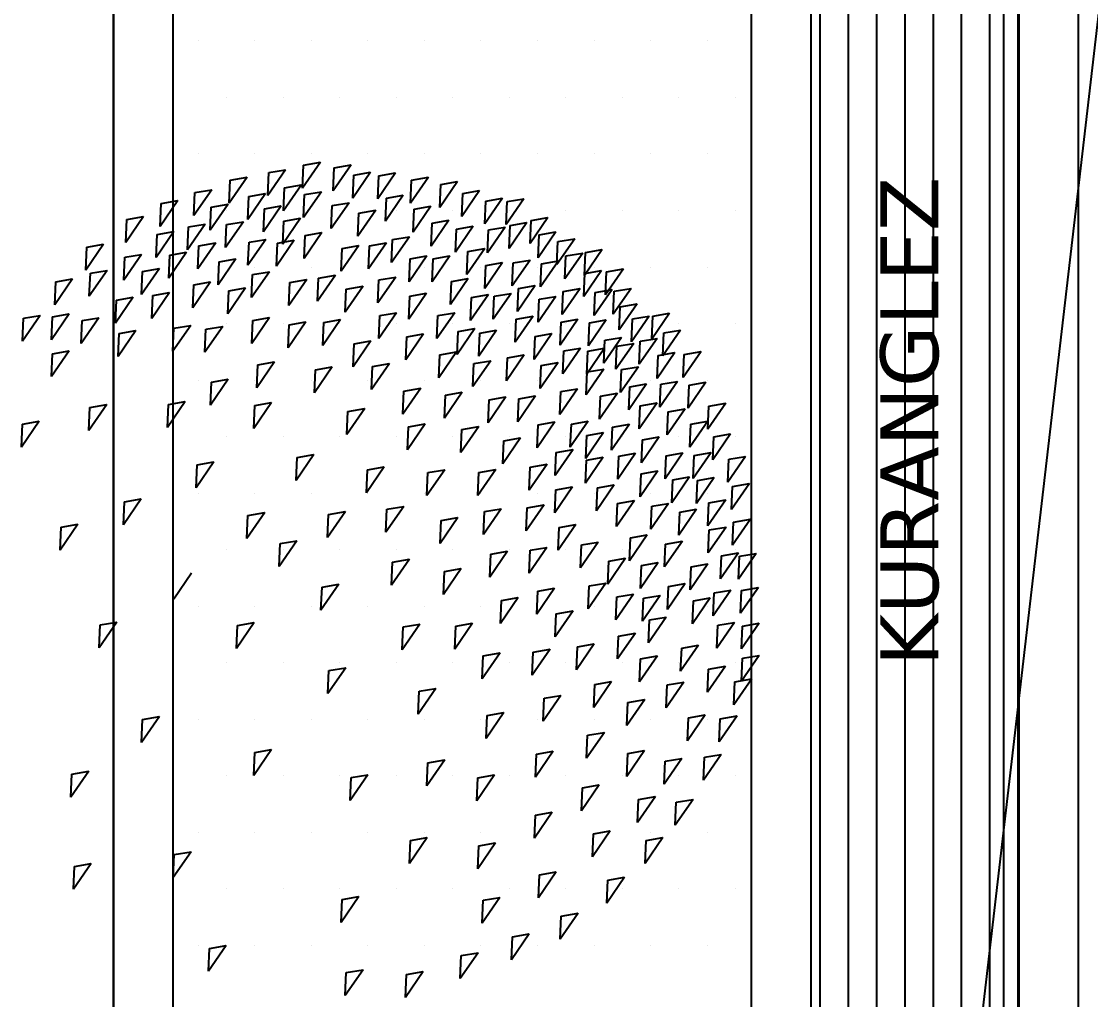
# Model space of a CAD drawing. Header units: millimetres. Extents: x 43168.9 to 43194.6, y -25545.1 to -25543.4.
# Drawn here: x 43171.3578 to 43171.4298, y -25544.3184 to -25544.2524 of the extents above; entities that cross this region are included whole.
import ezdxf
from ezdxf.enums import TextEntityAlignment as Align

# ---------------------------------------------------------------- set-up
doc = ezdxf.new("R2010")
doc.units = ezdxf.units.MM
doc.header["$LTSCALE"] = 200
doc.linetypes.add('HIDDEN2', pattern=[0.1875, 0.125, -0.0625])
doc.layers.add('agac_sgh', color=7, linetype='Continuous', true_color=0x244700)
doc.layers.add('cim_sgh', color=7, linetype='Continuous', true_color=0x248f00)
for name, color, linetype in [('arsasiniri_sgh', 10, 'Continuous'), ('gor-2_sgh', 161, 'Continuous'), ('izd.tas.alt_sgh', 214, 'HIDDEN2'), ('tarama-zemin_sgh', 197, 'Continuous'), ('vaziyet-01_sgh', 33, 'Continuous'), ('yazi-merdi_sgh', 9, 'Continuous')]:
    doc.layers.add(name, color=color, linetype=linetype)
doc.styles.add('text1', font='VERDANA.TTF')

msp = doc.modelspace()

# ---------------------------------------------------------------- linework, layer by layer
at = {"layer": 'agac_sgh', "color": 0}
for p, q in [((43171.377949, -25544.261911), (43171.37675, -25544.263656)), ((43171.376817, -25544.262107), (43171.377949, -25544.261911)), ((43171.375597, -25544.262415), (43171.374398, -25544.26416)), ((43171.374398, -25544.26416), (43171.374466, -25544.262611)), ((43171.374466, -25544.262611), (43171.375597, -25544.262415)), ((43171.37675, -25544.263656), (43171.376817, -25544.262107)), ((43171.380012, -25544.262085), (43171.378813, -25544.26383)), ((43171.378813, -25544.26383), (43171.37888, -25544.262281)), ((43171.37888, -25544.262281), (43171.380012, -25544.262085)), ((43171.381332, -25544.262581), (43171.380133, -25544.264326)), ((43171.3802, -25544.262777), (43171.381332, -25544.262581)), ((43171.383005, -25544.262629), (43171.381806, -25544.264375)), ((43171.381873, -25544.262825), (43171.383005, -25544.262629)), ((43171.373007, -25544.262912), (43171.371808, -25544.264657)), ((43171.371808, -25544.264657), (43171.371875, -25544.263108)), ((43171.371875, -25544.263108), (43171.373007, -25544.262912)), ((43171.376666, -25544.263437), (43171.375467, -25544.265183)), ((43171.375535, -25544.263633), (43171.376666, -25544.263437)), ((43171.380133, -25544.264326), (43171.3802, -25544.262777)), ((43171.381806, -25544.264375), (43171.381873, -25544.262825)), ((43171.385219, -25544.262922), (43171.384019, -25544.264668)), ((43171.384019, -25544.264668), (43171.384087, -25544.263118)), ((43171.384087, -25544.263118), (43171.385219, -25544.262922)), ((43171.387193, -25544.263208), (43171.385994, -25544.264954)), ((43171.385994, -25544.264954), (43171.386061, -25544.263404)), ((43171.386061, -25544.263404), (43171.387193, -25544.263208)), ((43171.37063, -25544.263758), (43171.369431, -25544.265503)), ((43171.369431, -25544.265503), (43171.369498, -25544.263954)), ((43171.369498, -25544.263954), (43171.37063, -25544.263758)), ((43171.374256, -25544.264016), (43171.373057, -25544.265761)), ((43171.373124, -25544.264212), (43171.374256, -25544.264016)), ((43171.375467, -25544.265183), (43171.375535, -25544.263633)), ((43171.378016, -25544.263896), (43171.376817, -25544.265641)), ((43171.376817, -25544.265641), (43171.376884, -25544.264092)), ((43171.376884, -25544.264092), (43171.378016, -25544.263896)), ((43171.383533, -25544.264132), (43171.382334, -25544.265877)), ((43171.382401, -25544.264328), (43171.383533, -25544.264132)), ((43171.388665, -25544.263823), (43171.387465, -25544.265569)), ((43171.387465, -25544.265569), (43171.387533, -25544.264019)), ((43171.387533, -25544.264019), (43171.388665, -25544.263823)), ((43171.368341, -25544.264492), (43171.367142, -25544.266238)), ((43171.367142, -25544.266238), (43171.367209, -25544.264688)), ((43171.367209, -25544.264688), (43171.368341, -25544.264492)), ((43171.371728, -25544.264743), (43171.370529, -25544.266489)), ((43171.370596, -25544.264939), (43171.371728, -25544.264743)), ((43171.373057, -25544.265761), (43171.373124, -25544.264212)), ((43171.375312, -25544.264847), (43171.374113, -25544.266592)), ((43171.37418, -25544.265043), (43171.375312, -25544.264847)), ((43171.379878, -25544.264636), (43171.378679, -25544.266382)), ((43171.378679, -25544.266382), (43171.378746, -25544.264832)), ((43171.378746, -25544.264832), (43171.379878, -25544.264636)), ((43171.382334, -25544.265877), (43171.382401, -25544.264328)), ((43171.385395, -25544.264872), (43171.384196, -25544.266618)), ((43171.384263, -25544.265068), (43171.385395, -25544.264872)), ((43171.390224, -25544.264326), (43171.389025, -25544.266071)), ((43171.389025, -25544.266071), (43171.389092, -25544.264522)), ((43171.389092, -25544.264522), (43171.390224, -25544.264326)), ((43171.391658, -25544.264368), (43171.390459, -25544.266113)), ((43171.390459, -25544.266113), (43171.390526, -25544.264564)), ((43171.390526, -25544.264564), (43171.391658, -25544.264368)), ((43171.366027, -25544.265569), (43171.364828, -25544.267315)), ((43171.364895, -25544.265765), (43171.366027, -25544.265569)), ((43171.370529, -25544.266489), (43171.370596, -25544.264939)), ((43171.374113, -25544.266592), (43171.37418, -25544.265043)), ((43171.381676, -25544.265146), (43171.380477, -25544.266891)), ((43171.380477, -25544.266891), (43171.380544, -25544.265342)), ((43171.380544, -25544.265342), (43171.381676, -25544.265146)), ((43171.384196, -25544.266618), (43171.384263, -25544.265068)), ((43171.393268, -25544.265635), (43171.392069, -25544.26738)), ((43171.392136, -25544.265831), (43171.393268, -25544.265635)), ((43171.364828, -25544.267315), (43171.364895, -25544.265765)), ((43171.370194, -25544.266072), (43171.368995, -25544.267817)), ((43171.368995, -25544.267817), (43171.369062, -25544.266268)), ((43171.369062, -25544.266268), (43171.370194, -25544.266072)), ((43171.372759, -25544.265917), (43171.37156, -25544.267662)), ((43171.37156, -25544.267662), (43171.371627, -25544.266113)), ((43171.371627, -25544.266113), (43171.372759, -25544.265917)), ((43171.376608, -25544.265685), (43171.375409, -25544.267431)), ((43171.375409, -25544.267431), (43171.375476, -25544.265881)), ((43171.375476, -25544.265881), (43171.376608, -25544.265685)), ((43171.386602, -25544.265823), (43171.385403, -25544.267568)), ((43171.385403, -25544.267568), (43171.38547, -25544.266019)), ((43171.38547, -25544.266019), (43171.386602, -25544.265823)), ((43171.38825, -25544.266214), (43171.38705, -25544.267959)), ((43171.387118, -25544.26641), (43171.38825, -25544.266214)), ((43171.3904, -25544.266276), (43171.389201, -25544.268021)), ((43171.389268, -25544.266472), (43171.3904, -25544.266276)), ((43171.391859, -25544.265975), (43171.39066, -25544.26772)), ((43171.39066, -25544.26772), (43171.390727, -25544.266171)), ((43171.390727, -25544.266171), (43171.391859, -25544.265975)), ((43171.392069, -25544.26738), (43171.392136, -25544.265831)), ((43171.368081, -25544.266582), (43171.366882, -25544.268328)), ((43171.366882, -25544.268328), (43171.366949, -25544.266778)), ((43171.366949, -25544.266778), (43171.368081, -25544.266582)), ((43171.378054, -25544.266643), (43171.376855, -25544.268388)), ((43171.376855, -25544.268388), (43171.376922, -25544.266839)), ((43171.376922, -25544.266839), (43171.378054, -25544.266643)), ((43171.38394, -25544.266928), (43171.382741, -25544.268673)), ((43171.382808, -25544.267124), (43171.38394, -25544.266928)), ((43171.38705, -25544.267959), (43171.387118, -25544.26641)), ((43171.389201, -25544.268021), (43171.389268, -25544.266472)), ((43171.393808, -25544.266604), (43171.392609, -25544.268349)), ((43171.392609, -25544.268349), (43171.392677, -25544.2668)), ((43171.392677, -25544.2668), (43171.393808, -25544.266604)), ((43171.395079, -25544.26706), (43171.39388, -25544.268805)), ((43171.393947, -25544.267256), (43171.395079, -25544.26706)), ((43171.363335, -25544.267436), (43171.362136, -25544.269182)), ((43171.362136, -25544.269182), (43171.362203, -25544.267632)), ((43171.362203, -25544.267632), (43171.363335, -25544.267436)), ((43171.370898, -25544.26735), (43171.369699, -25544.269096)), ((43171.369699, -25544.269096), (43171.369766, -25544.267546)), ((43171.369766, -25544.267546), (43171.370898, -25544.26735)), ((43171.374269, -25544.267105), (43171.373069, -25544.26885)), ((43171.373069, -25544.26885), (43171.373137, -25544.267301)), ((43171.373137, -25544.267301), (43171.374269, -25544.267105)), ((43171.37618, -25544.26716), (43171.374981, -25544.268906)), ((43171.374981, -25544.268906), (43171.375048, -25544.267356)), ((43171.375048, -25544.267356), (43171.37618, -25544.26716)), ((43171.380544, -25544.267516), (43171.379345, -25544.269261)), ((43171.379345, -25544.269261), (43171.379412, -25544.267712)), ((43171.379412, -25544.267712), (43171.380544, -25544.267516)), ((43171.382393, -25544.26734), (43171.381194, -25544.269086)), ((43171.381194, -25544.269086), (43171.381261, -25544.267536)), ((43171.381261, -25544.267536), (43171.382393, -25544.26734)), ((43171.382741, -25544.268673), (43171.382808, -25544.267124)), ((43171.389017, -25544.267723), (43171.387818, -25544.269469)), ((43171.387885, -25544.267919), (43171.389017, -25544.267723)), ((43171.39388, -25544.268805), (43171.393947, -25544.267256)), ((43171.365893, -25544.268121), (43171.364693, -25544.269866)), ((43171.364693, -25544.269866), (43171.364761, -25544.268317)), ((43171.364761, -25544.268317), (43171.365893, -25544.268121)), ((43171.368936, -25544.26798), (43171.367737, -25544.269725)), ((43171.367737, -25544.269725), (43171.367804, -25544.268176)), ((43171.367804, -25544.268176), (43171.368936, -25544.26798)), ((43171.372256, -25544.268419), (43171.371057, -25544.270165)), ((43171.371124, -25544.268615), (43171.372256, -25544.268419)), ((43171.385122, -25544.26822), (43171.383923, -25544.269966)), ((43171.383923, -25544.269966), (43171.38399, -25544.268416)), ((43171.38399, -25544.268416), (43171.385122, -25544.26822)), ((43171.386665, -25544.268227), (43171.385466, -25544.269972)), ((43171.385466, -25544.269972), (43171.385533, -25544.268423)), ((43171.385533, -25544.268423), (43171.386665, -25544.268227)), ((43171.387818, -25544.269469), (43171.387885, -25544.267919)), ((43171.392073, -25544.268498), (43171.390874, -25544.270244)), ((43171.390941, -25544.268694), (43171.392073, -25544.268498)), ((43171.395619, -25544.268029), (43171.39442, -25544.269774)), ((43171.39442, -25544.269774), (43171.394488, -25544.268225)), ((43171.394488, -25544.268225), (43171.395619, -25544.268029)), ((43171.39694, -25544.2678), (43171.395741, -25544.269546)), ((43171.395741, -25544.269546), (43171.395808, -25544.267996)), ((43171.395808, -25544.267996), (43171.39694, -25544.2678)), ((43171.363578, -25544.269198), (43171.362379, -25544.270943)), ((43171.362447, -25544.269393), (43171.363578, -25544.269198)), ((43171.3671, -25544.269071), (43171.365901, -25544.270816)), ((43171.365968, -25544.269267), (43171.3671, -25544.269071)), ((43171.371057, -25544.270165), (43171.371124, -25544.268615)), ((43171.390224, -25544.268673), (43171.389025, -25544.270419)), ((43171.389025, -25544.270419), (43171.389092, -25544.268869)), ((43171.389092, -25544.268869), (43171.390224, -25544.268673)), ((43171.390874, -25544.270244), (43171.390941, -25544.268694)), ((43171.393985, -25544.268554), (43171.392785, -25544.270299)), ((43171.392785, -25544.270299), (43171.392853, -25544.26875)), ((43171.392853, -25544.26875), (43171.393985, -25544.268554)), ((43171.39689, -25544.26921), (43171.395691, -25544.270955)), ((43171.395758, -25544.269406), (43171.39689, -25544.26921)), ((43171.398361, -25544.2691), (43171.397162, -25544.270845)), ((43171.397229, -25544.269296), (43171.398361, -25544.2691)), ((43171.361248, -25544.269778), (43171.360049, -25544.271524)), ((43171.360116, -25544.269974), (43171.361248, -25544.269778)), ((43171.362379, -25544.270943), (43171.362447, -25544.269393)), ((43171.365901, -25544.270816), (43171.365968, -25544.269267)), ((43171.374508, -25544.269286), (43171.373308, -25544.271031)), ((43171.373308, -25544.271031), (43171.373376, -25544.269482)), ((43171.373376, -25544.269482), (43171.374508, -25544.269286)), ((43171.377023, -25544.269816), (43171.375824, -25544.271562)), ((43171.375891, -25544.270012), (43171.377023, -25544.269816)), ((43171.37896, -25544.269529), (43171.377761, -25544.271274)), ((43171.377761, -25544.271274), (43171.377828, -25544.269725)), ((43171.377828, -25544.269725), (43171.37896, -25544.269529)), ((43171.383022, -25544.269647), (43171.381823, -25544.271392)), ((43171.381823, -25544.271392), (43171.38189, -25544.269843)), ((43171.38189, -25544.269843), (43171.383022, -25544.269647)), ((43171.38791, -25544.26975), (43171.386711, -25544.271496)), ((43171.386711, -25544.271496), (43171.386778, -25544.269946)), ((43171.386778, -25544.269946), (43171.38791, -25544.26975)), ((43171.395691, -25544.270955), (43171.395758, -25544.269406)), ((43171.397162, -25544.270845), (43171.397229, -25544.269296)), ((43171.360049, -25544.271524), (43171.360116, -25544.269974)), ((43171.370546, -25544.269972), (43171.369347, -25544.271717)), ((43171.369347, -25544.271717), (43171.369414, -25544.270168)), ((43171.369414, -25544.270168), (43171.370546, -25544.269972)), ((43171.37291, -25544.270383), (43171.371711, -25544.272129)), ((43171.371711, -25544.272129), (43171.371778, -25544.270579)), ((43171.371778, -25544.270579), (43171.37291, -25544.270383)), ((43171.375824, -25544.271562), (43171.375891, -25544.270012)), ((43171.380821, -25544.270269), (43171.379622, -25544.272015)), ((43171.379622, -25544.272015), (43171.379689, -25544.270465)), ((43171.379689, -25544.270465), (43171.380821, -25544.270269)), ((43171.392425, -25544.270225), (43171.391226, -25544.27197)), ((43171.391226, -25544.27197), (43171.391293, -25544.270421)), ((43171.391293, -25544.270421), (43171.392425, -25544.270225)), ((43171.395443, -25544.270426), (43171.394244, -25544.272172)), ((43171.394244, -25544.272172), (43171.394312, -25544.270622)), ((43171.394312, -25544.270622), (43171.395443, -25544.270426)), ((43171.397594, -25544.270489), (43171.396395, -25544.272234)), ((43171.396462, -25544.270685), (43171.397594, -25544.270489)), ((43171.398877, -25544.270412), (43171.397678, -25544.272157)), ((43171.397678, -25544.272157), (43171.397745, -25544.270608)), ((43171.397745, -25544.270608), (43171.398877, -25544.270412)), ((43171.365335, -25544.271003), (43171.364136, -25544.272748)), ((43171.364136, -25544.272748), (43171.364203, -25544.271199)), ((43171.364203, -25544.271199), (43171.365335, -25544.271003)), ((43171.367779, -25544.270692), (43171.36658, -25544.272438)), ((43171.36658, -25544.272438), (43171.366647, -25544.270888)), ((43171.366647, -25544.270888), (43171.367779, -25544.270692)), ((43171.385097, -25544.270737), (43171.383898, -25544.272482)), ((43171.383898, -25544.272482), (43171.383965, -25544.270933)), ((43171.383965, -25544.270933), (43171.385097, -25544.270737)), ((43171.389268, -25544.270819), (43171.388069, -25544.272565)), ((43171.388069, -25544.272565), (43171.388136, -25544.271015)), ((43171.388136, -25544.271015), (43171.389268, -25544.270819)), ((43171.39079, -25544.270749), (43171.389591, -25544.272495)), ((43171.389591, -25544.272495), (43171.389658, -25544.270945)), ((43171.389658, -25544.270945), (43171.39079, -25544.270749)), ((43171.393808, -25544.270951), (43171.392609, -25544.272696)), ((43171.392609, -25544.272696), (43171.392677, -25544.271147)), ((43171.392677, -25544.271147), (43171.393808, -25544.270951)), ((43171.396395, -25544.272234), (43171.396462, -25544.270685)), ((43171.383085, -25544.272051), (43171.381886, -25544.273797)), ((43171.381953, -25544.272247), (43171.383085, -25544.272051)), ((43171.386996, -25544.27205), (43171.385797, -25544.273796)), ((43171.385864, -25544.272246), (43171.386996, -25544.27205)), ((43171.399279, -25544.271453), (43171.39808, -25544.273198)), ((43171.39808, -25544.273198), (43171.398147, -25544.271649)), ((43171.398147, -25544.271649), (43171.399279, -25544.271453)), ((43171.401468, -25544.272088), (43171.400269, -25544.273834)), ((43171.400336, -25544.272284), (43171.401468, -25544.272088)), ((43171.359072, -25544.272232), (43171.357873, -25544.273977)), ((43171.357873, -25544.273977), (43171.35794, -25544.272428)), ((43171.35794, -25544.272428), (43171.359072, -25544.272232)), ((43171.361021, -25544.272136), (43171.359822, -25544.273881)), ((43171.359822, -25544.273881), (43171.359889, -25544.272332)), ((43171.359889, -25544.272332), (43171.361021, -25544.272136)), ((43171.363025, -25544.272385), (43171.361826, -25544.27413)), ((43171.361826, -25544.27413), (43171.361893, -25544.272581)), ((43171.361893, -25544.272581), (43171.363025, -25544.272385)), ((43171.37452, -25544.272375), (43171.373321, -25544.27412)), ((43171.373321, -25544.27412), (43171.373388, -25544.272571)), ((43171.373388, -25544.272571), (43171.37452, -25544.272375)), ((43171.376973, -25544.272675), (43171.375774, -25544.27442)), ((43171.375841, -25544.272871), (43171.376973, -25544.272675)), ((43171.379299, -25544.272513), (43171.3781, -25544.274259)), ((43171.3781, -25544.274259), (43171.378167, -25544.272709)), ((43171.378167, -25544.272709), (43171.379299, -25544.272513)), ((43171.381886, -25544.273797), (43171.381953, -25544.272247)), ((43171.385797, -25544.273796), (43171.385864, -25544.272246)), ((43171.392274, -25544.272279), (43171.391075, -25544.274025)), ((43171.391075, -25544.274025), (43171.391142, -25544.272475)), ((43171.391142, -25544.272475), (43171.392274, -25544.272279)), ((43171.395293, -25544.272481), (43171.394093, -25544.274227)), ((43171.394093, -25544.274227), (43171.394161, -25544.272677)), ((43171.394161, -25544.272677), (43171.395293, -25544.272481)), ((43171.397204, -25544.272537), (43171.396005, -25544.274282)), ((43171.396005, -25544.274282), (43171.396072, -25544.272733)), ((43171.396072, -25544.272733), (43171.397204, -25544.272537)), ((43171.400097, -25544.272277), (43171.398898, -25544.274023)), ((43171.398898, -25544.274023), (43171.398965, -25544.272473)), ((43171.398965, -25544.272473), (43171.400097, -25544.272277)), ((43171.400269, -25544.273834), (43171.400336, -25544.272284)), ((43171.365515, -25544.273258), (43171.364316, -25544.275003)), ((43171.364316, -25544.275003), (43171.364383, -25544.273454)), ((43171.364383, -25544.273454), (43171.365515, -25544.273258)), ((43171.369213, -25544.272907), (43171.368014, -25544.274653)), ((43171.368014, -25544.274653), (43171.368081, -25544.273103)), ((43171.368081, -25544.273103), (43171.369213, -25544.272907)), ((43171.371363, -25544.27297), (43171.370164, -25544.274715)), ((43171.370164, -25544.274715), (43171.370232, -25544.273166)), ((43171.370232, -25544.273166), (43171.371363, -25544.27297)), ((43171.375774, -25544.27442), (43171.375841, -25544.272871)), ((43171.384896, -25544.273477), (43171.383697, -25544.275222)), ((43171.383764, -25544.273673), (43171.384896, -25544.273477)), ((43171.388354, -25544.273119), (43171.387155, -25544.274865)), ((43171.387155, -25544.274865), (43171.387223, -25544.273315)), ((43171.387223, -25544.273315), (43171.388354, -25544.273119)), ((43171.389809, -25544.273238), (43171.38861, -25544.274983)), ((43171.38861, -25544.274983), (43171.388677, -25544.273434)), ((43171.388677, -25544.273434), (43171.389809, -25544.273238)), ((43171.393544, -25544.27346), (43171.392345, -25544.275206)), ((43171.392413, -25544.273656), (43171.393544, -25544.27346)), ((43171.40221, -25544.273216), (43171.401011, -25544.274961)), ((43171.401011, -25544.274961), (43171.401078, -25544.273412)), ((43171.401078, -25544.273412), (43171.40221, -25544.273216)), ((43171.381349, -25544.273946), (43171.38015, -25544.275691)), ((43171.38015, -25544.275691), (43171.380217, -25544.274142)), ((43171.380217, -25544.274142), (43171.381349, -25544.273946)), ((43171.383697, -25544.275222), (43171.383764, -25544.273673)), ((43171.392345, -25544.275206), (43171.392413, -25544.273656)), ((43171.398236, -25544.273711), (43171.397036, -25544.275456)), ((43171.397036, -25544.275456), (43171.397104, -25544.273907)), ((43171.397104, -25544.273907), (43171.398236, -25544.273711)), ((43171.399057, -25544.274116), (43171.397858, -25544.275861)), ((43171.397925, -25544.274312), (43171.399057, -25544.274116)), ((43171.400625, -25544.27378), (43171.399426, -25544.275525)), ((43171.399426, -25544.275525), (43171.399493, -25544.273976)), ((43171.399493, -25544.273976), (43171.400625, -25544.27378)), ((43171.361025, -25544.274615), (43171.359826, -25544.27636)), ((43171.359826, -25544.27636), (43171.359894, -25544.274811)), ((43171.359894, -25544.274811), (43171.361025, -25544.274615)), ((43171.387122, -25544.274685), (43171.385923, -25544.276431)), ((43171.385923, -25544.276431), (43171.38599, -25544.274881)), ((43171.38599, -25544.274881), (43171.387122, -25544.274685)), ((43171.391683, -25544.274894), (43171.390484, -25544.276639)), ((43171.390551, -25544.27509), (43171.391683, -25544.274894)), ((43171.395469, -25544.274431), (43171.39427, -25544.276177)), ((43171.39427, -25544.276177), (43171.394337, -25544.274627)), ((43171.394337, -25544.274627), (43171.395469, -25544.274431)), ((43171.397091, -25544.27444), (43171.395892, -25544.276186)), ((43171.395892, -25544.276186), (43171.395959, -25544.274636)), ((43171.395959, -25544.274636), (43171.397091, -25544.27444)), ((43171.397858, -25544.275861), (43171.397925, -25544.274312)), ((43171.401832, -25544.27473), (43171.400633, -25544.276476)), ((43171.400633, -25544.276476), (43171.400701, -25544.274926)), ((43171.400701, -25544.274926), (43171.401832, -25544.27473)), ((43171.403593, -25544.274667), (43171.402394, -25544.276412)), ((43171.402394, -25544.276412), (43171.402461, -25544.274863)), ((43171.402461, -25544.274863), (43171.403593, -25544.274667)), ((43171.37486, -25544.275359), (43171.373661, -25544.277105)), ((43171.373661, -25544.277105), (43171.373728, -25544.275555)), ((43171.373728, -25544.275555), (43171.37486, -25544.275359)), ((43171.378746, -25544.275701), (43171.377547, -25544.277446)), ((43171.377614, -25544.275897), (43171.378746, -25544.275701)), ((43171.382594, -25544.275469), (43171.381395, -25544.277215)), ((43171.381395, -25544.277215), (43171.381463, -25544.275665)), ((43171.381463, -25544.275665), (43171.382594, -25544.275469)), ((43171.389419, -25544.275286), (43171.38822, -25544.277031)), ((43171.38822, -25544.277031), (43171.388287, -25544.275482)), ((43171.388287, -25544.275482), (43171.389419, -25544.275286)), ((43171.390484, -25544.276639), (43171.390551, -25544.27509)), ((43171.393959, -25544.275417), (43171.39276, -25544.277163)), ((43171.39276, -25544.277163), (43171.392828, -25544.275613)), ((43171.392828, -25544.275613), (43171.393959, -25544.275417)), ((43171.399367, -25544.275689), (43171.398168, -25544.277434)), ((43171.398236, -25544.275885), (43171.399367, -25544.275689)), ((43171.377547, -25544.277446), (43171.377614, -25544.275897)), ((43171.397041, -25544.27585), (43171.395842, -25544.277595)), ((43171.395842, -25544.277595), (43171.395909, -25544.276046)), ((43171.395909, -25544.276046), (43171.397041, -25544.27585)), ((43171.398168, -25544.277434), (43171.398236, -25544.275885)), ((43171.371741, -25544.276527), (43171.370542, -25544.278273)), ((43171.370542, -25544.278273), (43171.370609, -25544.276723)), ((43171.370609, -25544.276723), (43171.371741, -25544.276527)), ((43171.384707, -25544.277132), (43171.383508, -25544.278878)), ((43171.383575, -25544.277328), (43171.384707, -25544.277132)), ((43171.399921, -25544.276849), (43171.398722, -25544.278594)), ((43171.398722, -25544.278594), (43171.398789, -25544.277045)), ((43171.398789, -25544.277045), (43171.399921, -25544.276849)), ((43171.402009, -25544.27668), (43171.400809, -25544.278426)), ((43171.400809, -25544.278426), (43171.400877, -25544.276876)), ((43171.400877, -25544.276876), (43171.402009, -25544.27668)), ((43171.40392, -25544.276736), (43171.402721, -25544.278481)), ((43171.402721, -25544.278481), (43171.402788, -25544.276932)), ((43171.402788, -25544.276932), (43171.40392, -25544.276736)), ((43171.383508, -25544.278878), (43171.383575, -25544.277328)), ((43171.387508, -25544.277404), (43171.386309, -25544.279149)), ((43171.386309, -25544.279149), (43171.386376, -25544.2776)), ((43171.386376, -25544.2776), (43171.387508, -25544.277404)), ((43171.390438, -25544.277718), (43171.389239, -25544.279463)), ((43171.389306, -25544.277914), (43171.390438, -25544.277718)), ((43171.392438, -25544.277661), (43171.391239, -25544.279407)), ((43171.391239, -25544.279407), (43171.391306, -25544.277857)), ((43171.391306, -25544.277857), (43171.392438, -25544.277661)), ((43171.395267, -25544.277171), (43171.394068, -25544.278917)), ((43171.394068, -25544.278917), (43171.394136, -25544.277367)), ((43171.394136, -25544.277367), (43171.395267, -25544.277171)), ((43171.397959, -25544.277478), (43171.39676, -25544.279224)), ((43171.39676, -25544.279224), (43171.396827, -25544.277674)), ((43171.396827, -25544.277674), (43171.397959, -25544.277478)), ((43171.363553, -25544.278235), (43171.362354, -25544.27998)), ((43171.362354, -25544.27998), (43171.362422, -25544.278431)), ((43171.362422, -25544.278431), (43171.363553, -25544.278235)), ((43171.368836, -25544.278045), (43171.367637, -25544.27979)), ((43171.367637, -25544.27979), (43171.367704, -25544.278241)), ((43171.367704, -25544.278241), (43171.368836, -25544.278045)), ((43171.374659, -25544.278099), (43171.37346, -25544.279845)), ((43171.37346, -25544.279845), (43171.373527, -25544.278295)), ((43171.373527, -25544.278295), (43171.374659, -25544.278099)), ((43171.380934, -25544.27851), (43171.379735, -25544.280255)), ((43171.379802, -25544.278706), (43171.380934, -25544.27851)), ((43171.389239, -25544.279463), (43171.389306, -25544.277914)), ((43171.400625, -25544.278128), (43171.399426, -25544.279873)), ((43171.399426, -25544.279873), (43171.399493, -25544.278324)), ((43171.399493, -25544.278324), (43171.400625, -25544.278128)), ((43171.402512, -25544.278525), (43171.401313, -25544.280271)), ((43171.40138, -25544.278721), (43171.402512, -25544.278525)), ((43171.405253, -25544.278147), (43171.404054, -25544.279893)), ((43171.404054, -25544.279893), (43171.404121, -25544.278343)), ((43171.404121, -25544.278343), (43171.405253, -25544.278147)), ((43171.379735, -25544.280255), (43171.379802, -25544.278706)), ((43171.401313, -25544.280271), (43171.40138, -25544.278721)), ((43171.359001, -25544.279361), (43171.357802, -25544.281107)), ((43171.357802, -25544.281107), (43171.357869, -25544.279557)), ((43171.357869, -25544.279557), (43171.359001, -25544.279361)), ((43171.385009, -25544.279543), (43171.38381, -25544.281289)), ((43171.38381, -25544.281289), (43171.383877, -25544.279739)), ((43171.383877, -25544.279739), (43171.385009, -25544.279543)), ((43171.388615, -25544.279724), (43171.387415, -25544.28147)), ((43171.387415, -25544.28147), (43171.387483, -25544.27992)), ((43171.387483, -25544.27992), (43171.388615, -25544.279724)), ((43171.393746, -25544.279415), (43171.392547, -25544.281161)), ((43171.392547, -25544.281161), (43171.392614, -25544.279611)), ((43171.392614, -25544.279611), (43171.393746, -25544.279415)), ((43171.395984, -25544.279366), (43171.394785, -25544.281111)), ((43171.394785, -25544.281111), (43171.394853, -25544.279562)), ((43171.394853, -25544.279562), (43171.395984, -25544.279366)), ((43171.398764, -25544.279561), (43171.397565, -25544.281306)), ((43171.397565, -25544.281306), (43171.397632, -25544.279757)), ((43171.397632, -25544.279757), (43171.398764, -25544.279561)), ((43171.404046, -25544.279371), (43171.402847, -25544.281116)), ((43171.402847, -25544.281116), (43171.402914, -25544.279567)), ((43171.402914, -25544.279567), (43171.404046, -25544.279371)), ((43171.391432, -25544.280492), (43171.390233, -25544.282238)), ((43171.390233, -25544.282238), (43171.3903, -25544.280688)), ((43171.3903, -25544.280688), (43171.391432, -25544.280492)), ((43171.39702, -25544.28012), (43171.395821, -25544.281866)), ((43171.395821, -25544.281866), (43171.395888, -25544.280316)), ((43171.395888, -25544.280316), (43171.39702, -25544.28012)), ((43171.400776, -25544.28042), (43171.399577, -25544.282165)), ((43171.399577, -25544.282165), (43171.399644, -25544.280616)), ((43171.399644, -25544.280616), (43171.400776, -25544.28042)), ((43171.40558, -25544.280216), (43171.404381, -25544.281961)), ((43171.404381, -25544.281961), (43171.404448, -25544.280412)), ((43171.404448, -25544.280412), (43171.40558, -25544.280216)), ((43171.394966, -25544.281281), (43171.393767, -25544.283027)), ((43171.393767, -25544.283027), (43171.393834, -25544.281477)), ((43171.393834, -25544.281477), (43171.394966, -25544.281281)), ((43171.404264, -25544.281475), (43171.403065, -25544.28322)), ((43171.403132, -25544.281671), (43171.404264, -25544.281475)), ((43171.370773, -25544.282105), (43171.369573, -25544.283851)), ((43171.369641, -25544.282301), (43171.370773, -25544.282105)), ((43171.377514, -25544.281614), (43171.376314, -25544.28336)), ((43171.376314, -25544.28336), (43171.376382, -25544.28181)), ((43171.376382, -25544.28181), (43171.377514, -25544.281614)), ((43171.397003, -25544.281798), (43171.395804, -25544.283543)), ((43171.395804, -25544.283543), (43171.395871, -25544.281994)), ((43171.395871, -25544.281994), (43171.397003, -25544.281798)), ((43171.399179, -25544.281518), (43171.39798, -25544.283263)), ((43171.39798, -25544.283263), (43171.398047, -25544.281714)), ((43171.398047, -25544.281714), (43171.399179, -25544.281518)), ((43171.402373, -25544.281496), (43171.401174, -25544.283241)), ((43171.401174, -25544.283241), (43171.401241, -25544.281692)), ((43171.401241, -25544.281692), (43171.402373, -25544.281496)), ((43171.403065, -25544.28322), (43171.403132, -25544.281671)), ((43171.406587, -25544.281733), (43171.405387, -25544.283478)), ((43171.405387, -25544.283478), (43171.405455, -25544.281929)), ((43171.405455, -25544.281929), (43171.406587, -25544.281733)), ((43171.369573, -25544.283851), (43171.369641, -25544.282301)), ((43171.382242, -25544.282438), (43171.381043, -25544.284183)), ((43171.381043, -25544.284183), (43171.381111, -25544.282634)), ((43171.381111, -25544.282634), (43171.382242, -25544.282438)), ((43171.386326, -25544.282632), (43171.385127, -25544.284378)), ((43171.385127, -25544.284378), (43171.385194, -25544.282828)), ((43171.385194, -25544.282828), (43171.386326, -25544.282632)), ((43171.389759, -25544.282618), (43171.38856, -25544.284363)), ((43171.38856, -25544.284363), (43171.388627, -25544.282814)), ((43171.388627, -25544.282814), (43171.389759, -25544.282618)), ((43171.393218, -25544.28226), (43171.392019, -25544.284006)), ((43171.392019, -25544.284006), (43171.392086, -25544.282456)), ((43171.392086, -25544.282456), (43171.393218, -25544.28226)), ((43171.400688, -25544.282706), (43171.399489, -25544.284451)), ((43171.399489, -25544.284451), (43171.399556, -25544.282902)), ((43171.399556, -25544.282902), (43171.400688, -25544.282706)), ((43171.402814, -25544.28311), (43171.401614, -25544.284856)), ((43171.401614, -25544.284856), (43171.401682, -25544.283306)), ((43171.401682, -25544.283306), (43171.402814, -25544.28311)), ((43171.404486, -25544.283159), (43171.403287, -25544.284904)), ((43171.403287, -25544.284904), (43171.403354, -25544.283355)), ((43171.403354, -25544.283355), (43171.404486, -25544.283159)), ((43171.406851, -25544.283571), (43171.405652, -25544.285316)), ((43171.405719, -25544.283767), (43171.406851, -25544.283571)), ((43171.394941, -25544.283797), (43171.393742, -25544.285543)), ((43171.393742, -25544.285543), (43171.393809, -25544.283993)), ((43171.393809, -25544.283993), (43171.394941, -25544.283797)), ((43171.397745, -25544.28365), (43171.396546, -25544.285395)), ((43171.396546, -25544.285395), (43171.396613, -25544.283846)), ((43171.396613, -25544.283846), (43171.397745, -25544.28365)), ((43171.405652, -25544.285316), (43171.405719, -25544.283767)), ((43171.36588, -25544.284595), (43171.364681, -25544.28634)), ((43171.364681, -25544.28634), (43171.364748, -25544.284791)), ((43171.364748, -25544.284791), (43171.36588, -25544.284595)), ((43171.393016, -25544.285), (43171.391817, -25544.286746)), ((43171.391885, -25544.285196), (43171.393016, -25544.285)), ((43171.399103, -25544.284719), (43171.397904, -25544.286464)), ((43171.397904, -25544.286464), (43171.397972, -25544.284915)), ((43171.397972, -25544.284915), (43171.399103, -25544.284719)), ((43171.401405, -25544.2849), (43171.400206, -25544.286646)), ((43171.400273, -25544.285096), (43171.401405, -25544.2849)), ((43171.405253, -25544.284668), (43171.404054, -25544.286414)), ((43171.404054, -25544.286414), (43171.404122, -25544.284864)), ((43171.404122, -25544.284864), (43171.405253, -25544.284668)), ((43171.374193, -25544.285522), (43171.372994, -25544.287268)), ((43171.372994, -25544.287268), (43171.373062, -25544.285718)), ((43171.373062, -25544.285718), (43171.374193, -25544.285522)), ((43171.379627, -25544.285451), (43171.378427, -25544.287196)), ((43171.378427, -25544.287196), (43171.378495, -25544.285647)), ((43171.378495, -25544.285647), (43171.379627, -25544.285451)), ((43171.383563, -25544.285107), (43171.382364, -25544.286853)), ((43171.382364, -25544.286853), (43171.382431, -25544.285303)), ((43171.382431, -25544.285303), (43171.383563, -25544.285107)), ((43171.390124, -25544.285259), (43171.388925, -25544.287005)), ((43171.388925, -25544.287005), (43171.388992, -25544.285455)), ((43171.388992, -25544.285455), (43171.390124, -25544.285259)), ((43171.391817, -25544.286746), (43171.391885, -25544.285196)), ((43171.400206, -25544.286646), (43171.400273, -25544.285096)), ((43171.403292, -25544.285298), (43171.402092, -25544.287043)), ((43171.402092, -25544.287043), (43171.40216, -25544.285494)), ((43171.40216, -25544.285494), (43171.403292, -25544.285298)), ((43171.361604, -25544.286301), (43171.360405, -25544.288047)), ((43171.360405, -25544.288047), (43171.360472, -25544.286497)), ((43171.360472, -25544.286497), (43171.361604, -25544.286301)), ((43171.387206, -25544.285861), (43171.386007, -25544.287607)), ((43171.386007, -25544.287607), (43171.386074, -25544.286057)), ((43171.386074, -25544.286057), (43171.387206, -25544.285861)), ((43171.395154, -25544.286321), (43171.393955, -25544.288066)), ((43171.393955, -25544.288066), (43171.394023, -25544.286517)), ((43171.394023, -25544.286517), (43171.395154, -25544.286321)), ((43171.405279, -25544.2865), (43171.40408, -25544.288245)), ((43171.404147, -25544.286696), (43171.405279, -25544.2865)), ((43171.406914, -25544.285975), (43171.405715, -25544.28772)), ((43171.405715, -25544.28772), (43171.405782, -25544.286171)), ((43171.405782, -25544.286171), (43171.406914, -25544.285975)), ((43171.399971, -25544.287032), (43171.398772, -25544.288778)), ((43171.398772, -25544.288778), (43171.398839, -25544.287228)), ((43171.398839, -25544.287228), (43171.399971, -25544.287032)), ((43171.40408, -25544.288245), (43171.404147, -25544.286696)), ((43171.376369, -25544.287416), (43171.37517, -25544.289161)), ((43171.37517, -25544.289161), (43171.375237, -25544.287612)), ((43171.375237, -25544.287612), (43171.376369, -25544.287416)), ((43171.393205, -25544.287866), (43171.392006, -25544.289611)), ((43171.392073, -25544.288062), (43171.393205, -25544.287866)), ((43171.396664, -25544.287508), (43171.395465, -25544.289254)), ((43171.395465, -25544.289254), (43171.395532, -25544.287704)), ((43171.395532, -25544.287704), (43171.396664, -25544.287508)), ((43171.402336, -25544.287444), (43171.401137, -25544.289189)), ((43171.401137, -25544.289189), (43171.401204, -25544.28764)), ((43171.401204, -25544.28764), (43171.402336, -25544.287444)), ((43171.38394, -25544.288665), (43171.382741, -25544.29041)), ((43171.382808, -25544.288861), (43171.38394, -25544.288665)), ((43171.390551, -25544.288132), (43171.389352, -25544.289877)), ((43171.389352, -25544.289877), (43171.38942, -25544.288328)), ((43171.38942, -25544.288328), (43171.390551, -25544.288132)), ((43171.392006, -25544.289611), (43171.392073, -25544.288062)), ((43171.3985, -25544.288591), (43171.397301, -25544.290337)), ((43171.397368, -25544.288787), (43171.3985, -25544.288591)), ((43171.406109, -25544.28824), (43171.40491, -25544.289985)), ((43171.40491, -25544.289985), (43171.404977, -25544.288436)), ((43171.404977, -25544.288436), (43171.406109, -25544.28824)), ((43171.407304, -25544.288275), (43171.406104, -25544.29002)), ((43171.406104, -25544.29002), (43171.406172, -25544.288471)), ((43171.406172, -25544.288471), (43171.407304, -25544.288275)), ((43171.382741, -25544.29041), (43171.382808, -25544.288861)), ((43171.387432, -25544.2893), (43171.386233, -25544.291045)), ((43171.386301, -25544.289496), (43171.387432, -25544.2893)), ((43171.397301, -25544.290337), (43171.397368, -25544.288787)), ((43171.400713, -25544.288884), (43171.399514, -25544.29063)), ((43171.399514, -25544.29063), (43171.399581, -25544.28908)), ((43171.399581, -25544.28908), (43171.400713, -25544.288884)), ((43171.404059, -25544.288981), (43171.40286, -25544.290727)), ((43171.40286, -25544.290727), (43171.402927, -25544.289177)), ((43171.402927, -25544.289177), (43171.404059, -25544.288981)), ((43171.369263, -25544.289612), (43171.368064, -25544.291358)), ((43171.386233, -25544.291045), (43171.386301, -25544.289496)), ((43171.379186, -25544.290358), (43171.377987, -25544.292103)), ((43171.377987, -25544.292103), (43171.378055, -25544.290554)), ((43171.378055, -25544.290554), (43171.379186, -25544.290358)), ((43171.393721, -25544.290626), (43171.392522, -25544.292372)), ((43171.392522, -25544.292372), (43171.392589, -25544.290822)), ((43171.392589, -25544.290822), (43171.393721, -25544.290626)), ((43171.397179, -25544.290269), (43171.39598, -25544.292015)), ((43171.39598, -25544.292015), (43171.396047, -25544.290465)), ((43171.396047, -25544.290465), (43171.397179, -25544.290269)), ((43171.402524, -25544.29031), (43171.401325, -25544.292055)), ((43171.401325, -25544.292055), (43171.401393, -25544.290506)), ((43171.401393, -25544.290506), (43171.402524, -25544.29031)), ((43171.405606, -25544.290742), (43171.404407, -25544.292488)), ((43171.404474, -25544.290938), (43171.405606, -25544.290742)), ((43171.407454, -25544.290567), (43171.406255, -25544.292312)), ((43171.406255, -25544.292312), (43171.406323, -25544.290763)), ((43171.406323, -25544.290763), (43171.407454, -25544.290567)), ((43171.391281, -25544.291242), (43171.390082, -25544.292988)), ((43171.390082, -25544.292988), (43171.390149, -25544.291438)), ((43171.390149, -25544.291438), (43171.391281, -25544.291242)), ((43171.399041, -25544.29101), (43171.397842, -25544.292755)), ((43171.397842, -25544.292755), (43171.397909, -25544.291206)), ((43171.397909, -25544.291206), (43171.399041, -25544.29101)), ((43171.400843, -25544.2911), (43171.399644, -25544.292845)), ((43171.399644, -25544.292845), (43171.399711, -25544.291296)), ((43171.399711, -25544.291296), (43171.400843, -25544.2911)), ((43171.40421, -25544.291274), (43171.403011, -25544.293019)), ((43171.403011, -25544.293019), (43171.403078, -25544.29147)), ((43171.403078, -25544.29147), (43171.40421, -25544.291274)), ((43171.404407, -25544.292488), (43171.404474, -25544.290938)), ((43171.394966, -25544.29215), (43171.393767, -25544.293895)), ((43171.393834, -25544.292346), (43171.394966, -25544.29215)), ((43171.364233, -25544.292899), (43171.363034, -25544.294644)), ((43171.363101, -25544.293095), (43171.364233, -25544.292899)), ((43171.373489, -25544.292938), (43171.37229, -25544.294684)), ((43171.372357, -25544.293134), (43171.373489, -25544.292938)), ((43171.3882, -25544.292983), (43171.387001, -25544.294729)), ((43171.387068, -25544.293179), (43171.3882, -25544.292983)), ((43171.393767, -25544.293895), (43171.393834, -25544.292346)), ((43171.401242, -25544.292561), (43171.400043, -25544.294306)), ((43171.400043, -25544.294306), (43171.40011, -25544.292757)), ((43171.40011, -25544.292757), (43171.401242, -25544.292561)), ((43171.405845, -25544.292923), (43171.404646, -25544.294668)), ((43171.404713, -25544.293119), (43171.405845, -25544.292923)), ((43171.407517, -25544.292971), (43171.406318, -25544.294717)), ((43171.406386, -25544.293167), (43171.407517, -25544.292971)), ((43171.363034, -25544.294644), (43171.363101, -25544.293095)), ((43171.37229, -25544.294684), (43171.372357, -25544.293134)), ((43171.384657, -25544.293033), (43171.383458, -25544.294779)), ((43171.383458, -25544.294779), (43171.383525, -25544.293229)), ((43171.383525, -25544.293229), (43171.384657, -25544.293033)), ((43171.387001, -25544.294729), (43171.387068, -25544.293179)), ((43171.399167, -25544.293645), (43171.397967, -25544.29539)), ((43171.398035, -25544.293841), (43171.399167, -25544.293645)), ((43171.404646, -25544.294668), (43171.404713, -25544.293119)), ((43171.406318, -25544.294717), (43171.406386, -25544.293167)), ((43171.3964, -25544.294365), (43171.395201, -25544.296111)), ((43171.395268, -25544.294561), (43171.3964, -25544.294365)), ((43171.397967, -25544.29539), (43171.398035, -25544.293841)), ((43171.390049, -25544.294982), (43171.388849, -25544.296727)), ((43171.388917, -25544.295178), (43171.390049, -25544.294982)), ((43171.393419, -25544.294736), (43171.39222, -25544.296482)), ((43171.39222, -25544.296482), (43171.392287, -25544.294932)), ((43171.392287, -25544.294932), (43171.393419, -25544.294736)), ((43171.395201, -25544.296111), (43171.395268, -25544.294561)), ((43171.403417, -25544.294454), (43171.402218, -25544.2962)), ((43171.402218, -25544.2962), (43171.402286, -25544.29465)), ((43171.402286, -25544.29465), (43171.403417, -25544.294454)), ((43171.407517, -25544.295145), (43171.406318, -25544.296891)), ((43171.406386, -25544.295341), (43171.407517, -25544.295145)), ((43171.388849, -25544.296727), (43171.388917, -25544.295178)), ((43171.400651, -25544.295175), (43171.399452, -25544.29692)), ((43171.399452, -25544.29692), (43171.399519, -25544.295371)), ((43171.399519, -25544.295371), (43171.400651, -25544.295175)), ((43171.405229, -25544.29588), (43171.404029, -25544.297625)), ((43171.404097, -25544.296076), (43171.405229, -25544.29588)), ((43171.406318, -25544.296891), (43171.406386, -25544.295341)), ((43171.379652, -25544.295977), (43171.378453, -25544.297722)), ((43171.378453, -25544.297722), (43171.37852, -25544.296173)), ((43171.37852, -25544.296173), (43171.379652, -25544.295977)), ((43171.404029, -25544.297625), (43171.404097, -25544.296076)), ((43171.397569, -25544.296916), (43171.39637, -25544.298661)), ((43171.39637, -25544.298661), (43171.396437, -25544.297112)), ((43171.396437, -25544.297112), (43171.397569, -25544.296916)), ((43171.402437, -25544.296943), (43171.401237, -25544.298688)), ((43171.401237, -25544.298688), (43171.401305, -25544.297139)), ((43171.401305, -25544.297139), (43171.402437, -25544.296943)), ((43171.407002, -25544.296732), (43171.405803, -25544.298477)), ((43171.405803, -25544.298477), (43171.40587, -25544.296928)), ((43171.40587, -25544.296928), (43171.407002, -25544.296732)), ((43171.385722, -25544.297373), (43171.384523, -25544.299119)), ((43171.384523, -25544.299119), (43171.38459, -25544.297569)), ((43171.38459, -25544.297569), (43171.385722, -25544.297373)), ((43171.394149, -25544.297846), (43171.392949, -25544.299592)), ((43171.392949, -25544.299592), (43171.393017, -25544.298042)), ((43171.393017, -25544.298042), (43171.394149, -25544.297846)), ((43171.399795, -25544.298125), (43171.398596, -25544.29987)), ((43171.398596, -25544.29987), (43171.398664, -25544.298321)), ((43171.398664, -25544.298321), (43171.399795, -25544.298125)), ((43171.367102, -25544.299266), (43171.365903, -25544.301011)), ((43171.365903, -25544.301011), (43171.365971, -25544.299462)), ((43171.365971, -25544.299462), (43171.367102, -25544.299266)), ((43171.390313, -25544.298994), (43171.389114, -25544.300739)), ((43171.389114, -25544.300739), (43171.389181, -25544.29919)), ((43171.389181, -25544.29919), (43171.390313, -25544.298994)), ((43171.40387, -25544.299158), (43171.402671, -25544.300903)), ((43171.402671, -25544.300903), (43171.402738, -25544.299354)), ((43171.402738, -25544.299354), (43171.40387, -25544.299158)), ((43171.406021, -25544.29922), (43171.404822, -25544.300966)), ((43171.404822, -25544.300966), (43171.404889, -25544.299416)), ((43171.404889, -25544.299416), (43171.406021, -25544.29922)), ((43171.397079, -25544.300334), (43171.39588, -25544.302079)), ((43171.39588, -25544.302079), (43171.395947, -25544.30053)), ((43171.395947, -25544.30053), (43171.397079, -25544.300334)), ((43171.374655, -25544.301489), (43171.373456, -25544.303235)), ((43171.373524, -25544.301685), (43171.374655, -25544.301489)), ((43171.393633, -25544.301607), (43171.392434, -25544.303352)), ((43171.392501, -25544.301803), (43171.393633, -25544.301607)), ((43171.399783, -25544.301556), (43171.398584, -25544.303302)), ((43171.398651, -25544.301752), (43171.399783, -25544.301556)), ((43171.373456, -25544.303235), (43171.373524, -25544.301685)), ((43171.386326, -25544.302196), (43171.385127, -25544.303941)), ((43171.385194, -25544.302392), (43171.386326, -25544.302196)), ((43171.392434, -25544.303352), (43171.392501, -25544.301803)), ((43171.398584, -25544.303302), (43171.398651, -25544.301752)), ((43171.402298, -25544.302087), (43171.401099, -25544.303832)), ((43171.401099, -25544.303832), (43171.401166, -25544.302283)), ((43171.401166, -25544.302283), (43171.402298, -25544.302087)), ((43171.404952, -25544.301821), (43171.403753, -25544.303566)), ((43171.403753, -25544.303566), (43171.40382, -25544.302017)), ((43171.40382, -25544.302017), (43171.404952, -25544.301821)), ((43171.362336, -25544.302957), (43171.361137, -25544.304703)), ((43171.361205, -25544.303153), (43171.362336, -25544.302957)), ((43171.385127, -25544.303941), (43171.385194, -25544.302392)), ((43171.361137, -25544.304703), (43171.361205, -25544.303153)), ((43171.381144, -25544.30319), (43171.379945, -25544.304935)), ((43171.379945, -25544.304935), (43171.380013, -25544.303386)), ((43171.380013, -25544.303386), (43171.381144, -25544.30319)), ((43171.389684, -25544.303209), (43171.388485, -25544.304954)), ((43171.388485, -25544.304954), (43171.388552, -25544.303405)), ((43171.388552, -25544.303405), (43171.389684, -25544.303209)), ((43171.396739, -25544.303871), (43171.39554, -25544.305616)), ((43171.39554, -25544.305616), (43171.395608, -25544.304067)), ((43171.395608, -25544.304067), (43171.396739, -25544.303871)), ((43171.400512, -25544.304667), (43171.399313, -25544.306412)), ((43171.399313, -25544.306412), (43171.399381, -25544.304863)), ((43171.399381, -25544.304863), (43171.400512, -25544.304667)), ((43171.403053, -25544.304855), (43171.401854, -25544.3066)), ((43171.401854, -25544.3066), (43171.401921, -25544.305051)), ((43171.401921, -25544.305051), (43171.403053, -25544.304855)), ((43171.39357, -25544.305724), (43171.392371, -25544.307469)), ((43171.392371, -25544.307469), (43171.392438, -25544.30592)), ((43171.392438, -25544.30592), (43171.39357, -25544.305724)), ((43171.397469, -25544.306981), (43171.39627, -25544.308726)), ((43171.39627, -25544.308726), (43171.396337, -25544.307177)), ((43171.396337, -25544.307177), (43171.397469, -25544.306981)), ((43171.385144, -25544.307424), (43171.383945, -25544.30917)), ((43171.383945, -25544.30917), (43171.384012, -25544.30762)), ((43171.384012, -25544.30762), (43171.385144, -25544.307424)), ((43171.389747, -25544.307787), (43171.388548, -25544.309532)), ((43171.388548, -25544.309532), (43171.388615, -25544.307983)), ((43171.388615, -25544.307983), (43171.389747, -25544.307787)), ((43171.401028, -25544.307427), (43171.399829, -25544.309173)), ((43171.399829, -25544.309173), (43171.399896, -25544.307623)), ((43171.399896, -25544.307623), (43171.401028, -25544.307427)), ((43171.36923, -25544.308383), (43171.368031, -25544.310128)), ((43171.368031, -25544.310128), (43171.368098, -25544.308579)), ((43171.368098, -25544.308579), (43171.36923, -25544.308383)), ((43171.362506, -25544.309171), (43171.361307, -25544.310916)), ((43171.361307, -25544.310916), (43171.361374, -25544.309367)), ((43171.361374, -25544.309367), (43171.362506, -25544.309171)), ((43171.393834, -25544.309736), (43171.392635, -25544.311481)), ((43171.392635, -25544.311481), (43171.392702, -25544.309932)), ((43171.392702, -25544.309932), (43171.393834, -25544.309736)), ((43171.398437, -25544.310098), (43171.397238, -25544.311843)), ((43171.397238, -25544.311843), (43171.397305, -25544.310294)), ((43171.397305, -25544.310294), (43171.398437, -25544.310098)), ((43171.380541, -25544.31141), (43171.379342, -25544.313155)), ((43171.379342, -25544.313155), (43171.379409, -25544.311606)), ((43171.379409, -25544.311606), (43171.380541, -25544.31141)), ((43171.390036, -25544.311456), (43171.388837, -25544.313201)), ((43171.388837, -25544.313201), (43171.388904, -25544.311652)), ((43171.388904, -25544.311652), (43171.390036, -25544.311456)), ((43171.395306, -25544.312524), (43171.394107, -25544.314269)), ((43171.394107, -25544.314269), (43171.394174, -25544.31272)), ((43171.394174, -25544.31272), (43171.395306, -25544.312524)), ((43171.392011, -25544.313916), (43171.390812, -25544.315661)), ((43171.390812, -25544.315661), (43171.390879, -25544.314112)), ((43171.390879, -25544.314112), (43171.392011, -25544.313916)), ((43171.371599, -25544.314697), (43171.3704, -25544.316442)), ((43171.3704, -25544.316442), (43171.370467, -25544.314893)), ((43171.370467, -25544.314893), (43171.371599, -25544.314697)), ((43171.388565, -25544.315189), (43171.387366, -25544.316934)), ((43171.387433, -25544.315385), (43171.388565, -25544.315189)), ((43171.387366, -25544.316934), (43171.387433, -25544.315385)), ((43171.380818, -25544.316337), (43171.379619, -25544.318082)), ((43171.379619, -25544.318082), (43171.379686, -25544.316533)), ((43171.379686, -25544.316533), (43171.380818, -25544.316337)), ((43171.38488, -25544.316455), (43171.383681, -25544.3182)), ((43171.383681, -25544.3182), (43171.383748, -25544.316651)), ((43171.383748, -25544.316651), (43171.38488, -25544.316455))]:
    msp.add_line(p, q, dxfattribs=at)
at = {"layer": 'arsasiniri_sgh', "color": 14}
msp.add_line((43171.364, -25544.89), (43171.364, -25543.58847), dxfattribs=at)
at = {"layer": 'cim_sgh'}
for p, q in [((43171.369715, -25544.25373), (43171.369715, -25544.25373)), ((43171.373525, -25544.25373), (43171.373525, -25544.25373)), ((43171.377335, -25544.25373), (43171.377335, -25544.25373)), ((43171.381145, -25544.25373), (43171.381145, -25544.25373)), ((43171.384955, -25544.25373), (43171.384955, -25544.25373)), ((43171.388765, -25544.25373), (43171.388765, -25544.25373)), ((43171.392575, -25544.25373), (43171.392575, -25544.25373)), ((43171.396385, -25544.25373), (43171.396385, -25544.25373)), ((43171.400195, -25544.25373), (43171.400195, -25544.25373)), ((43171.404005, -25544.25373), (43171.404005, -25544.25373)), ((43171.37162, -25544.25754), (43171.37162, -25544.25754)), ((43171.37543, -25544.25754), (43171.37543, -25544.25754)), ((43171.37924, -25544.25754), (43171.37924, -25544.25754)), ((43171.38305, -25544.25754), (43171.38305, -25544.25754)), ((43171.38686, -25544.25754), (43171.38686, -25544.25754)), ((43171.39067, -25544.25754), (43171.39067, -25544.25754)), ((43171.39448, -25544.25754), (43171.39448, -25544.25754)), ((43171.39829, -25544.25754), (43171.39829, -25544.25754)), ((43171.4021, -25544.25754), (43171.4021, -25544.25754)), ((43171.40591, -25544.25754), (43171.40591, -25544.25754)), ((43171.369715, -25544.26135), (43171.369715, -25544.26135)), ((43171.373525, -25544.26135), (43171.373525, -25544.26135)), ((43171.377335, -25544.26135), (43171.377335, -25544.26135)), ((43171.381145, -25544.26135), (43171.381145, -25544.26135)), ((43171.384955, -25544.26135), (43171.384955, -25544.26135)), ((43171.388765, -25544.26135), (43171.388765, -25544.26135)), ((43171.392575, -25544.26135), (43171.392575, -25544.26135)), ((43171.396385, -25544.26135), (43171.396385, -25544.26135)), ((43171.400195, -25544.26135), (43171.400195, -25544.26135)), ((43171.404005, -25544.26135), (43171.404005, -25544.26135)), ((43171.37162, -25544.26516), (43171.37162, -25544.26516)), ((43171.37543, -25544.26516), (43171.37543, -25544.26516)), ((43171.37924, -25544.26516), (43171.37924, -25544.26516)), ((43171.38305, -25544.26516), (43171.38305, -25544.26516)), ((43171.38686, -25544.26516), (43171.38686, -25544.26516)), ((43171.39067, -25544.26516), (43171.39067, -25544.26516)), ((43171.39448, -25544.26516), (43171.39448, -25544.26516)), ((43171.39829, -25544.26516), (43171.39829, -25544.26516)), ((43171.4021, -25544.26516), (43171.4021, -25544.26516)), ((43171.40591, -25544.26516), (43171.40591, -25544.26516)), ((43171.369715, -25544.26897), (43171.369715, -25544.26897)), ((43171.373525, -25544.26897), (43171.373525, -25544.26897)), ((43171.377335, -25544.26897), (43171.377335, -25544.26897)), ((43171.381145, -25544.26897), (43171.381145, -25544.26897)), ((43171.384955, -25544.26897), (43171.384955, -25544.26897)), ((43171.388765, -25544.26897), (43171.388765, -25544.26897)), ((43171.392575, -25544.26897), (43171.392575, -25544.26897)), ((43171.396385, -25544.26897), (43171.396385, -25544.26897)), ((43171.400195, -25544.26897), (43171.400195, -25544.26897)), ((43171.404005, -25544.26897), (43171.404005, -25544.26897)), ((43171.37162, -25544.27278), (43171.37162, -25544.27278)), ((43171.37543, -25544.27278), (43171.37543, -25544.27278)), ((43171.37924, -25544.27278), (43171.37924, -25544.27278)), ((43171.38305, -25544.27278), (43171.38305, -25544.27278)), ((43171.38686, -25544.27278), (43171.38686, -25544.27278)), ((43171.39067, -25544.27278), (43171.39067, -25544.27278)), ((43171.39448, -25544.27278), (43171.39448, -25544.27278)), ((43171.39829, -25544.27278), (43171.39829, -25544.27278)), ((43171.4021, -25544.27278), (43171.4021, -25544.27278)), ((43171.40591, -25544.27278), (43171.40591, -25544.27278)), ((43171.369715, -25544.27659), (43171.369715, -25544.27659)), ((43171.373525, -25544.27659), (43171.373525, -25544.27659)), ((43171.377335, -25544.27659), (43171.377335, -25544.27659)), ((43171.381145, -25544.27659), (43171.381145, -25544.27659)), ((43171.384955, -25544.27659), (43171.384955, -25544.27659)), ((43171.388765, -25544.27659), (43171.388765, -25544.27659)), ((43171.392575, -25544.27659), (43171.392575, -25544.27659)), ((43171.396385, -25544.27659), (43171.396385, -25544.27659)), ((43171.400195, -25544.27659), (43171.400195, -25544.27659)), ((43171.404005, -25544.27659), (43171.404005, -25544.27659)), ((43171.37162, -25544.2804), (43171.37162, -25544.2804)), ((43171.37543, -25544.2804), (43171.37543, -25544.2804)), ((43171.37924, -25544.2804), (43171.37924, -25544.2804)), ((43171.38305, -25544.2804), (43171.38305, -25544.2804)), ((43171.38686, -25544.2804), (43171.38686, -25544.2804)), ((43171.39067, -25544.2804), (43171.39067, -25544.2804)), ((43171.39448, -25544.2804), (43171.39448, -25544.2804)), ((43171.39829, -25544.2804), (43171.39829, -25544.2804)), ((43171.4021, -25544.2804), (43171.4021, -25544.2804)), ((43171.40591, -25544.2804), (43171.40591, -25544.2804)), ((43171.369715, -25544.28421), (43171.369715, -25544.28421)), ((43171.373525, -25544.28421), (43171.373525, -25544.28421)), ((43171.377335, -25544.28421), (43171.377335, -25544.28421)), ((43171.381145, -25544.28421), (43171.381145, -25544.28421)), ((43171.384955, -25544.28421), (43171.384955, -25544.28421)), ((43171.388765, -25544.28421), (43171.388765, -25544.28421)), ((43171.392575, -25544.28421), (43171.392575, -25544.28421)), ((43171.396385, -25544.28421), (43171.396385, -25544.28421)), ((43171.400195, -25544.28421), (43171.400195, -25544.28421)), ((43171.404005, -25544.28421), (43171.404005, -25544.28421)), ((43171.37162, -25544.28802), (43171.37162, -25544.28802)), ((43171.37543, -25544.28802), (43171.37543, -25544.28802)), ((43171.37924, -25544.28802), (43171.37924, -25544.28802)), ((43171.38305, -25544.28802), (43171.38305, -25544.28802)), ((43171.38686, -25544.28802), (43171.38686, -25544.28802)), ((43171.39067, -25544.28802), (43171.39067, -25544.28802)), ((43171.39448, -25544.28802), (43171.39448, -25544.28802)), ((43171.39829, -25544.28802), (43171.39829, -25544.28802)), ((43171.4021, -25544.28802), (43171.4021, -25544.28802)), ((43171.40591, -25544.28802), (43171.40591, -25544.28802)), ((43171.369715, -25544.29183), (43171.369715, -25544.29183)), ((43171.373525, -25544.29183), (43171.373525, -25544.29183)), ((43171.377335, -25544.29183), (43171.377335, -25544.29183)), ((43171.381145, -25544.29183), (43171.381145, -25544.29183)), ((43171.384955, -25544.29183), (43171.384955, -25544.29183)), ((43171.388765, -25544.29183), (43171.388765, -25544.29183)), ((43171.392575, -25544.29183), (43171.392575, -25544.29183)), ((43171.396385, -25544.29183), (43171.396385, -25544.29183)), ((43171.400195, -25544.29183), (43171.400195, -25544.29183)), ((43171.404005, -25544.29183), (43171.404005, -25544.29183)), ((43171.37162, -25544.29564), (43171.37162, -25544.29564)), ((43171.37543, -25544.29564), (43171.37543, -25544.29564)), ((43171.37924, -25544.29564), (43171.37924, -25544.29564)), ((43171.38305, -25544.29564), (43171.38305, -25544.29564)), ((43171.38686, -25544.29564), (43171.38686, -25544.29564)), ((43171.39067, -25544.29564), (43171.39067, -25544.29564)), ((43171.39448, -25544.29564), (43171.39448, -25544.29564)), ((43171.39829, -25544.29564), (43171.39829, -25544.29564)), ((43171.4021, -25544.29564), (43171.4021, -25544.29564)), ((43171.40591, -25544.29564), (43171.40591, -25544.29564)), ((43171.369715, -25544.29945), (43171.369715, -25544.29945)), ((43171.373525, -25544.29945), (43171.373525, -25544.29945)), ((43171.377335, -25544.29945), (43171.377335, -25544.29945)), ((43171.381145, -25544.29945), (43171.381145, -25544.29945)), ((43171.384955, -25544.29945), (43171.384955, -25544.29945)), ((43171.388765, -25544.29945), (43171.388765, -25544.29945)), ((43171.392575, -25544.29945), (43171.392575, -25544.29945)), ((43171.396385, -25544.29945), (43171.396385, -25544.29945)), ((43171.400195, -25544.29945), (43171.400195, -25544.29945)), ((43171.404005, -25544.29945), (43171.404005, -25544.29945)), ((43171.37162, -25544.30326), (43171.37162, -25544.30326)), ((43171.37543, -25544.30326), (43171.37543, -25544.30326)), ((43171.37924, -25544.30326), (43171.37924, -25544.30326)), ((43171.38305, -25544.30326), (43171.38305, -25544.30326)), ((43171.38686, -25544.30326), (43171.38686, -25544.30326)), ((43171.39067, -25544.30326), (43171.39067, -25544.30326)), ((43171.39448, -25544.30326), (43171.39448, -25544.30326)), ((43171.39829, -25544.30326), (43171.39829, -25544.30326)), ((43171.4021, -25544.30326), (43171.4021, -25544.30326)), ((43171.40591, -25544.30326), (43171.40591, -25544.30326)), ((43171.369715, -25544.30707), (43171.369715, -25544.30707)), ((43171.373525, -25544.30707), (43171.373525, -25544.30707)), ((43171.377335, -25544.30707), (43171.377335, -25544.30707)), ((43171.381145, -25544.30707), (43171.381145, -25544.30707)), ((43171.384955, -25544.30707), (43171.384955, -25544.30707)), ((43171.388765, -25544.30707), (43171.388765, -25544.30707)), ((43171.392575, -25544.30707), (43171.392575, -25544.30707)), ((43171.396385, -25544.30707), (43171.396385, -25544.30707)), ((43171.400195, -25544.30707), (43171.400195, -25544.30707)), ((43171.404005, -25544.30707), (43171.404005, -25544.30707)), ((43171.37162, -25544.31088), (43171.37162, -25544.31088)), ((43171.37543, -25544.31088), (43171.37543, -25544.31088)), ((43171.37924, -25544.31088), (43171.37924, -25544.31088)), ((43171.38305, -25544.31088), (43171.38305, -25544.31088)), ((43171.38686, -25544.31088), (43171.38686, -25544.31088)), ((43171.39067, -25544.31088), (43171.39067, -25544.31088)), ((43171.39448, -25544.31088), (43171.39448, -25544.31088)), ((43171.39829, -25544.31088), (43171.39829, -25544.31088)), ((43171.4021, -25544.31088), (43171.4021, -25544.31088)), ((43171.40591, -25544.31088), (43171.40591, -25544.31088)), ((43171.369715, -25544.31469), (43171.369715, -25544.31469)), ((43171.373525, -25544.31469), (43171.373525, -25544.31469)), ((43171.377335, -25544.31469), (43171.377335, -25544.31469)), ((43171.381145, -25544.31469), (43171.381145, -25544.31469)), ((43171.384955, -25544.31469), (43171.384955, -25544.31469)), ((43171.388765, -25544.31469), (43171.388765, -25544.31469)), ((43171.392575, -25544.31469), (43171.392575, -25544.31469)), ((43171.396385, -25544.31469), (43171.396385, -25544.31469)), ((43171.400195, -25544.31469), (43171.400195, -25544.31469)), ((43171.404005, -25544.31469), (43171.404005, -25544.31469))]:
    msp.add_line(p, q, dxfattribs=at)
at = {"layer": 'gor-2_sgh'}
for p, q in [((43171.407, -25544.348919), (43171.407, -25544.218919)), ((43171.429, -25544.218919), (43171.429, -25544.348919)), ((43171.411, -25544.344919), (43171.411, -25544.222919)), ((43171.425, -25544.222919), (43171.425, -25544.344919))]:
    msp.add_line(p, q, dxfattribs=at)
at = {"layer": 'izd.tas.alt_sgh'}
msp.add_line((43171.424, -25544.788543), (43171.424, -25543.792384), dxfattribs=at)
at = {"layer": 'tarama-zemin_sgh'}
for p, q in [((43171.411625, -25544.344919), (43171.411625, -25544.222919)), ((43171.41353, -25544.344919), (43171.41353, -25544.222919)), ((43171.415435, -25544.344919), (43171.415435, -25544.222919)), ((43171.41734, -25544.344919), (43171.41734, -25544.222919)), ((43171.419245, -25544.344919), (43171.419245, -25544.222919)), ((43171.42115, -25544.344919), (43171.42115, -25544.222919)), ((43171.423055, -25544.344919), (43171.423055, -25544.222919)), ((43171.42496, -25544.344919), (43171.42496, -25544.222919))]:
    msp.add_line(p, q, dxfattribs=at)
at = {"layer": 'vaziyet-01_sgh'}
for p, q in [((43171.364, -25543.58847), (43171.364, -25544.89)), ((43171.368, -25543.588698), (43171.368, -25544.885904)), ((43171.368, -25544.789876), (43171.478378, -25543.837919))]:
    msp.add_line(p, q, dxfattribs=at)

# ---------------------------------------------------------------- texts
at = {"layer": 'yazi-merdi_sgh', "style": 'text1'}
msp.add_text('KURANGLEZ', height=0.0039, rotation=90, dxfattribs=at).set_placement((43171.419569, -25544.262891), align=Align.RIGHT)

doc.saveas('drawing.dxf')
